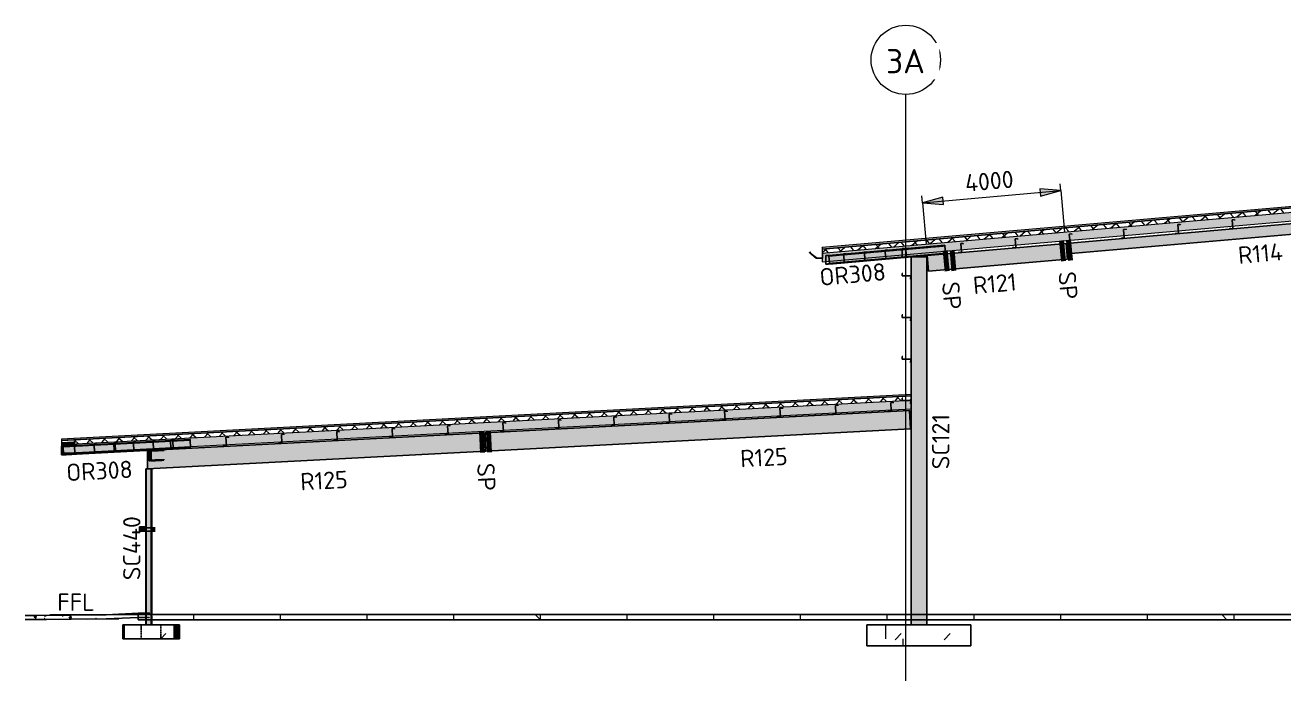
# Model space of a CAD drawing. Header units: millimetres. Extents: x 632 to 645312, y -3890 to 22200.
# Drawn here: x 168451 to 204750, y 3287 to 22200 of the extents above; entities that cross this region are included whole.
import ezdxf

# ---------------------------------------------------------------- set-up
doc = ezdxf.new("R2010")
doc.units = ezdxf.units.MM
for name, pattern in [('Dash', [7, 5, -2]), ('Hidden Double', [7, 5, -2]), ('Hidden Half', [3, 2, -1])]:
    doc.linetypes.add(name, pattern=pattern)
for name, color, linetype, lineweight in [('A-010-D_DIM', 211, 'Continuous', 13), ('A-010-D_DIM-200', 211, 'Continuous', 13), ('A-010-M_LINE', 90, 'Continuous', 13), ('A-230-H-FLOOR', 190, 'Continuous', 13), ('A-230-M_FLOOR', 192, 'Continuous', 13), ('A-230-MH_FLOOR', 190, 'Hidden Double', 13), ('A-270-M_ROOF', 132, 'Continuous', 13), ('S-160-M_FOUND', 171, 'Continuous', 13), ('S-160-MH_FOUND', 171, 'Hidden Half', 13), ('S-280-A_COLUMN', 171, 'Continuous', 18), ('S-280-A_STRUCT_FRAME', 2, 'Continuous', 18), ('S-280-M_COLUMN', 52, 'Continuous', 13), ('S-280-M_STRUCT_FRAME', 12, 'Continuous', 13), ('S-280-MH_COLUMN', 52, 'Hidden Half', 13), ('Z-000-T_TEXT', 131, 'Continuous', 25), ('Z-030-M_GRID', 191, 'Continuous', 13), ('Z-033_T_GRIDREF', 31, 'Continuous', 13), ('Z-230-A_LEVEL', 51, 'Continuous', 13), ('Z-230_A_LEVEL', 51, 'Continuous', 18)]:
    doc.layers.add(name, color=color, linetype=linetype, lineweight=lineweight)
doc.styles.add('ISOCPEUR_1', font='isocpeur.ttf', dxfattribs={"height": 700})
doc.styles.add('ISOCPEUR_2', font='isocpeur.ttf', dxfattribs={"height": 500})
doc.dimstyles.new('2_5___Arrow___Transparent', dxfattribs={"dimscale": 304.8, "dimtxt": 497.990588, "dimasz": 1.968504, "dimexe": 0.656168, "dimexo": 1.049869, "dimgap": 0.164042, "dimtad": 1, "dimdec": 0, "dimzin": 0, "dimdsep": 46, "dimtxsty": 'ISOCPEUR_2', "dimsah": 1, "dimcen": 0.09, "dimadec": 0, "dimazin": 0, "dimtfac": 1, "dimtdec": 4, "dimtix": 1, "dimtmove": 0, "dimatfit": 3, "dimfxl": 1, "dimtvp": 1, "dimtolj": 1, "dimtzin": 0, "dimlwd": 18, "dimlwe": 18, "dimarcsym": 2})
pattern_1 = [(45, (210813.8, 0), (-1414.214, 0), [750, -3000]), (45, (211813.8, 1000), (-1414.214, 0), [750, -3000]), (45, (212813.8, -300), (-1414.214, 0), [250, -2000]), (90, (212813.83, 500), (-500, 500), [500, -2000]), (315, (212813.8, 1000), (0, 2828.43), [500, -3000]), (0, (211813.8, 1000), (2000, 2000), [300, -1000]), (0, (209313.8, 2000), (2000, 2000), [300, -2000])]

# ---------------------------------------------------------------- blocks, each defined once
blk = doc.blocks.new('Roofs 1 - Roofs 1-2640243-S6_501-SECTION A11')
at = {"layer": 'A-270-M_ROOF', "lineweight": 5, "transparency": 33554432}
for points in [[(4535719, 15482), (4535724, 15483), (4535532, 15633), (4535531, 15629)], [(4535900, 15482), (4535900, 15678), (4535895, 15678), (4535895, 15486)]]:
    blk.add_hatch(color=8, dxfattribs=at).paths.add_polyline_path(points)
h = blk.add_hatch(color=8, dxfattribs=at)
h.paths.add_polyline_path([(4535732, 15480), (4535902, 15480), (4535900, 15482), (4535732, 15482)])
h.paths.add_polyline_path([(4535724, 15483), (4535725, 15485), (4535532, 15633)])
at = {"layer": 'A-270-M_ROOF', "color": 53, "lineweight": 5}
for p, q in [((4535532, 15633), (4535527, 15632)), ((4535533, 15635), (4535528, 15634)), ((4535532, 15633), (4535724, 15483)), ((4535725, 15485), (4535533, 15635)), ((4535555, 15648), (4535535, 15645)), ((4535535, 15643), (4535557, 15646)), ((4535555, 15648), (4535550, 15648)), ((4535557, 15646), (4535552, 15646)), ((4535557, 15646), (4535555, 15648)), ((4535900, 15678), (4535895, 15678)), ((4535900, 15678), (4535897, 15678)), ((4535902, 15678), (4535900, 15678)), ((4535900, 15678), (4535900, 15482)), ((4535902, 15480), (4535902, 15678)), ((4535900, 15482), (4535732, 15482)), ((4535732, 15480), (4535902, 15480)), ((4535900, 15482), (4535895, 15482)), ((4535901, 15480), (4535897, 15480))]:
    blk.add_line(p, q, dxfattribs=at)
at = {"layer": 'A-270-M_ROOF', "color": 53, "lineweight": 5, "flags": 128}
for points in [[(4535535, 15645), (4535533, 15644), (4535532, 15643), (4535530, 15642), (4535530, 15640), (4535529, 15639), (4535529, 15637), (4535530, 15635), (4535531, 15634), (4535532, 15633)], [(4535533, 15635), (4535532, 15635), (4535532, 15636), (4535531, 15637), (4535531, 15639), (4535532, 15640), (4535532, 15641), (4535533, 15642), (4535534, 15642), (4535535, 15643)], [(4535724, 15483), (4535726, 15482), (4535729, 15481), (4535732, 15480)], [(4535732, 15482), (4535729, 15483), (4535727, 15483), (4535725, 15485)]]:
    blk.add_lwpolyline(points, dxfattribs=at)
blk = doc.blocks.new('25021-APA-ZZ-ZZ-M3-AR-000001_V3_rvt-3-S6_501-SECTION A11')
at = {"layer": 'A-270-M_ROOF', "transparency": 33554432}
for color, points in [(9, [(4535893, 15742), (4558305, 17703), (4578096, 15971), (4578096, 16011), (4558305, 17743), (4535893, 15782)]), (9, [(4513959, 10219), (4538455, 11503), (4538455, 11543), (4513959, 10259)]), (8, [(4513959, 10058), (4514012, 10061), (4514012, 10152), (4513959, 10152), (4513959, 10061)])]:
    blk.add_hatch(color=color, dxfattribs=at).paths.add_polyline_path(points)
at = {"layer": 'A-270-M_ROOF', "lineweight": 5}
h = blk.add_hatch(dxfattribs=at)
h.set_pattern_fill('FP_15', angle=-135, style=0, pattern_type=2)
h.set_pattern_definition([(40, (4555270.3, 1e-06), (-192.8363, 229.8133), []), (130, (4555270.3, 1e-06), (-229.8133, -192.8363), [])])
h.paths.add_polyline_path([(4535893, 15621), (4558305, 17582), (4578096, 15851), (4578096, 15971), (4558305, 17703), (4535893, 15742)])
at = {"layer": 'A-270-M_ROOF', "lineweight": 5, "transparency": 33554432}
for color, points in [(254, [(4535893, 15370), (4536099, 15388), (4536085, 15557), (4539427, 15849), (4539442, 15681), (4558305, 17331), (4578096, 15600), (4578096, 15851), (4558305, 17582), (4535893, 15621)]), (9, [(4535893, 15742), (4535893, 15782), (4535888, 15781), (4535888, 15742)]), (254, [(4535888, 15370), (4535893, 15370), (4535893, 15742), (4535888, 15741), (4535888, 15377)]), (254, [(4517677, 10044), (4538455, 11132), (4538455, 11383), (4513959, 10099), (4513959, 10058), (4514292, 10076), (4514390, 10077), (4517667, 10248), (4517667, 10233)]), (8, [(4513959, 10152), (4514012, 10152), (4514356, 10170), (4514303, 10170), (4514000, 10154)]), (8, [(4514012, 10061), (4514292, 10076), (4514357, 10077), (4514357, 10170), (4514012, 10152), (4514012, 10075)])]:
    blk.add_hatch(color=color, dxfattribs=at).paths.add_polyline_path(points)
at = {"layer": 'A-270-M_ROOF', "lineweight": 5}
h = blk.add_hatch(dxfattribs=at)
h.set_pattern_fill('FP_16', angle=225, style=0, pattern_type=2)
h.set_pattern_definition([(48, (4555270.3, 1e-06), (-222.9434, 200.7392), []), (138, (4555270.3, 1e-06), (-200.7392, -222.9434), [])])
h.paths.add_polyline_path([(4513959, 10099), (4538455, 11383), (4538455, 11503), (4513959, 10219)])
at = {"layer": 'A-270-M_ROOF', "color": 53, "lineweight": 5}
for p, q in [((4558305, 17743), (4535893, 15782)), ((4558305, 17703), (4535893, 15742)), ((4535893, 15742), (4558305, 17703)), ((4535893, 15621), (4558305, 17582)), ((4535893, 15370), (4558305, 17331)), ((4535888, 15781), (4535893, 15782)), ((4535888, 15741), (4535893, 15742)), ((4535893, 15742), (4535888, 15741)), ((4535893, 15782), (4535893, 15742)), ((4535893, 15742), (4535893, 15370)), ((4535893, 15370), (4535888, 15370)), ((4538467, 11544), (4513959, 10259)), ((4538467, 11504), (4513959, 10219)), ((4513959, 10219), (4538467, 11504)), ((4514012, 10102), (4538467, 11383)), ((4538467, 11504), (4538467, 11544)), ((4538467, 11133), (4538467, 11504)), ((4514012, 9852), (4538467, 11133)), ((4514303, 10277), (4513959, 10259)), ((4513959, 10259), (4513959, 10219)), ((4514303, 10237), (4513959, 10219)), ((4513959, 10219), (4514303, 10237)), ((4513959, 10219), (4513959, 9849)), ((4514303, 10170), (4513959, 10152)), ((4514356, 10170), (4514012, 10152)), ((4514012, 10152), (4513959, 10152)), ((4513959, 10152), (4513959, 9847)), ((4513959, 10099), (4514012, 10102)), ((4513959, 9849), (4514012, 9852)), ((4513959, 9849), (4514012, 9852)), ((4514012, 9850), (4513959, 9847)), ((4513959, 9847), (4514012, 9847)), ((4514012, 9847), (4514012, 10152)), ((4514012, 9852), (4514303, 9867)), ((4514012, 9847), (4514357, 9865)), ((4514303, 9865), (4514012, 9850))]:
    blk.add_line(p, q, dxfattribs=at)
blk.add_blockref('Roofs 1 - Roofs 1-2640243-S6_501-SECTION A11', (0, 0), dxfattribs=at)
blk = doc.blocks.new('NRP_Framing-Steel-SHS - WH437 - 125x125x5_0SHS-4144126-S6_501-SECTION A11')
at = {"layer": 'S-280-M_STRUCT_FRAME', "linetype": 'Dash', "lineweight": 25}
h = blk.add_hatch(color=256, dxfattribs=at)
h.paths.add_polyline_path([(4516341, 7600), (4516341, 7725), (4516209, 7725), (4516209, 7600)])
h.paths.add_polyline_path([(4516336, 7605), (4516215, 7605), (4516215, 7720), (4516336, 7720)])
for points in [[(4516215, 7720), (4516215, 7605), (4516244, 7605), (4516244, 7720)], [(4516341, 7600), (4516358, 7600), (4516358, 7725), (4516341, 7725)]]:
    blk.add_hatch(color=256, dxfattribs=at).paths.add_polyline_path(points)
at = {"layer": 'S-280-M_STRUCT_FRAME', "lineweight": 25}
for p, q in [((4516341, 7725), (4516209, 7725)), ((4516209, 7725), (4516209, 7600)), ((4516215, 7720), (4516336, 7720)), ((4516215, 7605), (4516215, 7720)), ((4516244, 7720), (4516244, 7605)), ((4516336, 7720), (4516336, 7605)), ((4516341, 7600), (4516341, 7725)), ((4516341, 7725), (4516358, 7725)), ((4516358, 7725), (4516358, 7600)), ((4516209, 7600), (4516341, 7600)), ((4516336, 7605), (4516215, 7605)), ((4516358, 7600), (4516341, 7600))]:
    blk.add_line(p, q, dxfattribs=at)
blk = doc.blocks.new('NRP_Framing-Steel-PFC - OR308 - 250PFC-4066803-S6_501-SECTION A11')
at = {"layer": 'S-280-M_STRUCT_FRAME', "linetype": 'Dash', "lineweight": 25}
for p, q in [((4536085, 15542), (4539428, 15834)), ((4536104, 15323), (4539448, 15615))]:
    blk.add_line(p, q, dxfattribs=at)
blk = doc.blocks.new('NRP_Framing-Steel-Purlin Z - P915 - EZ250-19-3998101-S6_501-SECTION A11')
at = {"layer": 'S-280-M_STRUCT_FRAME', "color": 92, "lineweight": 25}
for p, q in [((4537871, 11317), (4537942, 11321)), ((4537871, 11317), (4537942, 11321)), ((4537884, 11068), (4537871, 11317)), ((4537884, 11068), (4537871, 11317)), ((4537942, 11321), (4537943, 11300)), ((4537942, 11321), (4537943, 11300)), ((4537807, 11085), (4537808, 11064)), ((4537807, 11085), (4537808, 11064)), ((4537808, 11064), (4537884, 11068)), ((4537808, 11064), (4537884, 11068))]:
    blk.add_line(p, q, dxfattribs=at)
blk = doc.blocks.new('NRP_Framing-Steel-Purlin Z - P915 - EZ250-19-4000453-S6_501-SECTION A11')
at = {"layer": 'S-280-M_STRUCT_FRAME', "color": 92, "lineweight": 25}
for p, q in [((4536209, 11001), (4536210, 10980)), ((4536209, 11001), (4536210, 10980)), ((4536210, 10980), (4536286, 10984)), ((4536210, 10980), (4536286, 10984)), ((4536273, 11233), (4536344, 11237)), ((4536273, 11233), (4536344, 11237)), ((4536286, 10984), (4536273, 11233)), ((4536286, 10984), (4536273, 11233)), ((4536344, 11237), (4536345, 11216)), ((4536344, 11237), (4536345, 11216))]:
    blk.add_line(p, q, dxfattribs=at)
blk = doc.blocks.new('NRP_Framing-Steel-Purlin Z - P915 - EZ250-19-3998100-S6_501-SECTION A11')
at = {"layer": 'S-280-M_STRUCT_FRAME', "color": 92, "lineweight": 25}
for p, q in [((4531480, 10982), (4531550, 10986)), ((4531480, 10982), (4531550, 10986)), ((4531493, 10733), (4531480, 10982)), ((4531493, 10733), (4531480, 10982)), ((4531550, 10986), (4531552, 10965)), ((4531550, 10986), (4531552, 10965)), ((4531416, 10750), (4531417, 10729)), ((4531416, 10750), (4531417, 10729)), ((4531417, 10729), (4531493, 10733)), ((4531417, 10729), (4531493, 10733))]:
    blk.add_line(p, q, dxfattribs=at)
blk = doc.blocks.new('NRP_Framing-Steel-Purlin Z - P915 - EZ250-19-4002102-S6_501-SECTION A11')
at = {"layer": 'S-280-M_STRUCT_FRAME', "color": 92, "lineweight": 25}
for p, q in [((4517100, 10229), (4517171, 10232)), ((4517100, 10229), (4517171, 10232)), ((4517113, 9979), (4517100, 10229)), ((4517113, 9979), (4517100, 10229)), ((4517171, 10232), (4517172, 10211)), ((4517171, 10232), (4517172, 10211)), ((4517036, 9996), (4517037, 9975)), ((4517036, 9996), (4517037, 9975)), ((4517037, 9975), (4517113, 9979)), ((4517037, 9975), (4517113, 9979))]:
    blk.add_line(p, q, dxfattribs=at)
blk = doc.blocks.new('NRP_Framing-Steel-Purlin Z - P915 - EZ250-19-4002208-S6_501-SECTION A11')
at = {"layer": 'S-280-M_STRUCT_FRAME', "color": 92, "lineweight": 25}
for p, q in [((4515438, 9912), (4515439, 9891)), ((4515438, 9912), (4515439, 9891)), ((4515439, 9891), (4515515, 9895)), ((4515439, 9891), (4515515, 9895)), ((4515502, 10145), (4515573, 10149)), ((4515502, 10145), (4515573, 10149)), ((4515515, 9895), (4515502, 10145)), ((4515515, 9895), (4515502, 10145)), ((4515573, 10149), (4515574, 10128)), ((4515573, 10149), (4515574, 10128))]:
    blk.add_line(p, q, dxfattribs=at)
blk = doc.blocks.new('NRP_Framing-Steel-Purlin C - P946 - EC250-24-4066804-S6_501-SECTION A11')
at = {"layer": 'S-280-M_STRUCT_FRAME', "color": 1, "lineweight": 25}
for p, q in [((4535998, 15560), (4535998, 15310)), ((4535998, 15560), (4536071, 15560)), ((4535998, 15310), (4536071, 15310)), ((4536071, 15560), (4536071, 15536)), ((4536071, 15334), (4536071, 15310))]:
    blk.add_line(p, q, dxfattribs=at)
blk = doc.blocks.new('NRP_Framing-Steel-Purlin Z - G915 - EZ250-19-4131734-S6_501-SECTION A11')
at = {"layer": 'S-280-M_STRUCT_FRAME', "color": 92, "lineweight": 25}
for p, q in [((4538195, 15040), (4538216, 15040)), ((4538195, 14969), (4538195, 15040)), ((4538195, 15040), (4538216, 15040)), ((4538195, 14969), (4538195, 15040)), ((4538445, 14969), (4538195, 14969)), ((4538445, 14969), (4538195, 14969)), ((4538424, 14893), (4538445, 14893)), ((4538424, 14893), (4538445, 14893)), ((4538445, 14893), (4538445, 14969)), ((4538445, 14893), (4538445, 14969))]:
    blk.add_line(p, q, dxfattribs=at)
blk = doc.blocks.new('NRP_Foundation-Pad Footing Fibre _v2_ - PF1 - 3000 x 2400 x 600d-2371040-S6_501-SECTION A11')
at = {"layer": 'S-160-M_FOUND'}
h = blk.add_hatch(dxfattribs=at)
h.set_pattern_fill('FP_18', color=256, style=0, pattern_type=2)
h.set_pattern_definition([(45, (4555270.3, 0), (-1414.214, 0), [750, -3000]), (45, (4556270.3, 1000), (-1414.214, 0), [750, -3000]), (45, (4557270.3, -300), (-1414.214, 0), [250, -2000]), (90, (4557270.3, 500), (-500, 500), [500, -2000]), (315, (4557270.3, 1000), (0, 2828.43), [500, -3000]), (0, (4556270.3, 1000), (2000, 2000), [300, -1000]), (0, (4553770.3, 2000), (2000, 2000), [300, -2000])])
h.paths.add_polyline_path([(4540182, 4300), (4540182, 4900), (4537182, 4900), (4537182, 4300)])
at = {"layer": 'S-160-M_FOUND', "lineweight": 25}
for p, q in [((4540182, 4900), (4537182, 4900)), ((4537182, 4900), (4537182, 4300)), ((4540182, 4300), (4540182, 4900)), ((4537182, 4300), (4540182, 4300))]:
    blk.add_line(p, q, dxfattribs=at)
blk = doc.blocks.new('NRP_Framing-Steel-PFC - OR308 - 250PFC-3898688-S6_501-SECTION A11')
at = {"layer": 'S-280-M_STRUCT_FRAME', "linetype": 'Dash', "lineweight": 25}
h = blk.add_hatch(color=256, dxfattribs=at)
h.paths.add_polyline_path([(4514013, 9807), (4517680, 9999), (4517679, 10014), (4514012, 9821)])
h.paths.add_polyline_path([(4514000, 10041), (4517667, 10233), (4517667, 10248), (4514000, 10056)])
blk.add_hatch(color=256, dxfattribs=at).paths.add_polyline_path([(4514050, 9823), (4517679, 10014), (4517667, 10233), (4514000, 10041), (4514012, 9824), (4514050, 9824)])
for p, q in [((4514000, 10041), (4517667, 10233)), ((4514012, 9821), (4517679, 10014)), ((4514012, 9821), (4514012, 9823)), ((4514044, 10058), (4514043, 10058))]:
    blk.add_line(p, q, dxfattribs=at)
at = {"layer": 'S-280-M_STRUCT_FRAME', "lineweight": 25}
for p, q in [((4517667, 10248), (4514044, 10058)), ((4517667, 10233), (4517667, 10248)), ((4517667, 10233), (4517679, 10014)), ((4514043, 10058), (4514000, 10056)), ((4514000, 10056), (4514000, 10041)), ((4514012, 9823), (4514000, 10041)), ((4514012, 9821), (4514013, 9807)), ((4514013, 9807), (4517680, 9999)), ((4517680, 9999), (4517679, 10014))]:
    blk.add_line(p, q, dxfattribs=at)
blk = doc.blocks.new('NRP_Framing-Steel-PFC - B309 - 300PFC-V29-S6_501-SECTION A11')
at = {"layer": 'S-280-M_STRUCT_FRAME', "linetype": 'Dash', "lineweight": 25}
for p, q in [((4516532, 9935), (4516534, 9635)), ((4516617, 9935), (4516532, 9935)), ((4516826, 9950), (4516533, 9935)), ((4516541, 9651), (4516540, 9919)), ((4516540, 9919), (4516617, 9919)), ((4516617, 9935), (4516921, 9951)), ((4516617, 9919), (4516617, 9935)), ((4516617, 9919), (4516921, 9935)), ((4516534, 9635), (4516619, 9635)), ((4516619, 9651), (4516541, 9651)), ((4516542, 9651), (4516834, 9666)), ((4516619, 9651), (4516921, 9667)), ((4516619, 9635), (4516619, 9651)), ((4516619, 9635), (4516921, 9651))]:
    blk.add_line(p, q, dxfattribs=at)
blk = doc.blocks.new('NRP_Framing-Steel-PFC - B309 - 300PFC-3900281-S6_501-SECTION A11')
at = {"layer": 'S-280-M_STRUCT_FRAME', "linetype": 'Dash', "lineweight": 25}
blk.add_hatch(color=256, dxfattribs=at).paths.add_polyline_path([(4516482, 9632), (4516517, 9632), (4516516, 9648), (4516490, 9648), (4516490, 9916), (4516502, 9916), (4516501, 9932), (4516482, 9932), (4516482, 9676)])
at = {"layer": 'S-280-M_STRUCT_FRAME', "lineweight": 25}
for p, q in [((4516501, 9932), (4516482, 9932)), ((4516482, 9932), (4516482, 9632)), ((4516490, 9648), (4516490, 9916)), ((4516490, 9916), (4516502, 9916)), ((4516502, 9916), (4516501, 9932)), ((4516482, 9632), (4516517, 9632)), ((4516516, 9648), (4516490, 9648)), ((4516517, 9632), (4516516, 9648))]:
    blk.add_line(p, q, dxfattribs=at)
at = {"layer": 'S-280-M_STRUCT_FRAME', "linetype": 'Dash', "lineweight": 25}
for p, q in [((4516484, 9932), (4516492, 9932)), ((4516491, 9916), (4516493, 9648)), ((4516491, 9648), (4516493, 9648)), ((4516493, 9648), (4516507, 9648))]:
    blk.add_line(p, q, dxfattribs=at)
blk = doc.blocks.new('NRP_Framing-Steel-SHS - WH433 - 100x100x5_0SHS-4144460-S6_501-SECTION A11')
at = {"layer": 'S-280-M_STRUCT_FRAME', "linetype": 'Dash', "lineweight": 25}
for points in [[(4516249, 7605), (4516249, 7695), (4516334, 7695), (4516336, 7700), (4516244, 7700), (4516244, 7605)], [(4516334, 7605), (4516334, 7695), (4516249, 7695), (4516249, 7605)]]:
    blk.add_hatch(color=256, dxfattribs=at).paths.add_polyline_path(points)
h = blk.add_hatch(color=256, dxfattribs=at)
h.paths.add_polyline_path([(4516358, 7600), (4516389, 7600), (4516389, 7700), (4516358, 7700), (4516358, 7606)])
h.paths.add_polyline_path([(4516560, 7600), (4516659, 7600), (4516659, 7700), (4516560, 7699), (4516560, 7668)])
at = {"layer": 'S-280-M_STRUCT_FRAME', "lineweight": 25}
for p, q in [((4516336, 7700), (4516244, 7700)), ((4516249, 7695), (4516334, 7695)), ((4516249, 7605), (4516249, 7695)), ((4516334, 7695), (4516334, 7605)), ((4516358, 7700), (4516389, 7700)), ((4516560, 7700), (4516659, 7700)), ((4516389, 7600), (4516358, 7600)), ((4516659, 7600), (4516560, 7600))]:
    blk.add_line(p, q, dxfattribs=at)
at = {"layer": 'S-280-M_STRUCT_FRAME', "linetype": 'Dash', "lineweight": 25}
for p, q in [((4516244, 7700), (4516244, 7700)), ((4516244, 7700), (4516244, 7600)), ((4516339, 7700), (4516336, 7700)), ((4516339, 7600), (4516339, 7700)), ((4516339, 7700), (4516358, 7700)), ((4516389, 7700), (4516560, 7700)), ((4516560, 7600), (4516389, 7600))]:
    blk.add_line(p, q, dxfattribs=at)
blk = doc.blocks.new('NRP_Framing-Steel-PFC - B308 - 250PFC-3999931-S6_501-SECTION A11')
at = {"layer": 'S-280-M_STRUCT_FRAME', "linetype": 'Dash', "lineweight": 25}
for points in [[(4513955, 10058), (4514050, 10059), (4514378, 10077), (4514292, 10076), (4513955, 10058)], [(4513956, 9808), (4514013, 9808), (4514012, 9821), (4514012, 9823), (4513964, 9823), (4513963, 10043), (4514000, 10043), (4514000, 10056), (4514000, 10058), (4513955, 10058)], [(4513964, 9823), (4514012, 9826), (4514000, 10043), (4513963, 10043)], [(4513964, 9823), (4514012, 9825), (4514012, 9826), (4514000, 9825)]]:
    blk.add_hatch(color=256, dxfattribs=at).paths.add_polyline_path(points)
h = blk.add_hatch(color=256, dxfattribs=at)
h.paths.add_polyline_path([(4514025, 9808), (4514043, 9808), (4514043, 9823), (4514024, 9823)])
h.paths.add_polyline_path([(4514013, 10043), (4514043, 10043), (4514043, 10058), (4514012, 10058)])
at = {"layer": 'S-280-M_STRUCT_FRAME', "lineweight": 25}
for p, q in [((4513955, 10058), (4513956, 9808)), ((4514012, 10058), (4513955, 10058)), ((4514292, 10076), (4513956, 10058)), ((4513956, 9808), (4514013, 9808)), ((4513964, 9823), (4513963, 10043)), ((4513963, 10043), (4514000, 10043)), ((4514024, 9823), (4513964, 9823)), ((4513965, 9823), (4514012, 9826)), ((4514012, 10058), (4514013, 10043)), ((4514043, 10058), (4514012, 10058)), ((4514013, 10043), (4514043, 10043)), ((4514024, 9823), (4514025, 9808)), ((4514043, 9823), (4514024, 9823)), ((4514025, 9808), (4514043, 9808)), ((4514043, 10058), (4514388, 10077)), ((4514043, 10043), (4514043, 10058)), ((4514043, 9823), (4514050, 9824)), ((4514043, 9808), (4514043, 9823))]:
    blk.add_line(p, q, dxfattribs=at)
at = {"layer": 'S-280-M_STRUCT_FRAME', "linetype": 'Dash', "lineweight": 25}
for p, q in [((4514000, 10043), (4514013, 10043)), ((4514012, 9826), (4514301, 9841)), ((4514013, 9808), (4514025, 9808)), ((4514043, 9808), (4514388, 9827)), ((4514050, 9824), (4514388, 9842)), ((4514062, 10044), (4514388, 10062))]:
    blk.add_line(p, q, dxfattribs=at)
blk = doc.blocks.new('NRP_Framing-Steel-Purlin C - P946 - EC250-24-4002138-S6_501-SECTION A11')
at = {"layer": 'S-280-M_STRUCT_FRAME', "color": 1, "lineweight": 25}
for p, q in [((4516030, 10173), (4516103, 10176)), ((4516030, 10173), (4516030, 10163)), ((4516103, 10176), (4516103, 10166))]:
    blk.add_line(p, q, dxfattribs=at)
at = {"layer": 'S-280-M_STRUCT_FRAME', "color": 1, "linetype": 'Dash', "lineweight": 25}
for p, q in [((4516103, 10166), (4516104, 10152)), ((4516030, 10163), (4516043, 9923)), ((4516043, 9923), (4516116, 9927)), ((4516115, 9951), (4516116, 9927))]:
    blk.add_line(p, q, dxfattribs=at)
blk = doc.blocks.new('NRP_Framing-Steel-Purlin C - P946 - EC250-24-4002139-S6_501-SECTION A11')
at = {"layer": 'S-280-M_STRUCT_FRAME', "color": 1, "lineweight": 25}
for p, q in [((4516597, 10202), (4516670, 10206)), ((4516597, 10202), (4516597, 10192)), ((4516598, 10177), (4516610, 9958)), ((4516670, 10206), (4516670, 10196)), ((4516682, 9980), (4516683, 9961))]:
    blk.add_line(p, q, dxfattribs=at)
at = {"layer": 'S-280-M_STRUCT_FRAME', "color": 1, "linetype": 'Dash', "lineweight": 25}
for p, q in [((4516597, 10192), (4516598, 10177)), ((4516670, 10196), (4516671, 10182)), ((4516610, 9958), (4516610, 9953)), ((4516610, 9953), (4516683, 9956)), ((4516683, 9961), (4516683, 9956))]:
    blk.add_line(p, q, dxfattribs=at)
blk = doc.blocks.new('NRP_Framing-Steel-Purlin C - P946 - EC250-24-4002140-S6_501-SECTION A11')
at = {"layer": 'S-280-M_STRUCT_FRAME', "color": 1, "lineweight": 25}
for p, q in [((4517164, 10232), (4517164, 10222)), ((4517165, 10207), (4517177, 9987)), ((4517171, 10232), (4517237, 10236)), ((4517237, 10236), (4517237, 10226)), ((4517249, 10010), (4517250, 9991))]:
    blk.add_line(p, q, dxfattribs=at)
at = {"layer": 'S-280-M_STRUCT_FRAME', "color": 1, "linetype": 'Dash', "lineweight": 25}
for p, q in [((4517164, 10222), (4517165, 10207)), ((4517237, 10226), (4517238, 10212)), ((4517177, 9987), (4517177, 9982)), ((4517177, 9982), (4517250, 9986)), ((4517250, 9991), (4517250, 9986))]:
    blk.add_line(p, q, dxfattribs=at)
blk = doc.blocks.new('NRP_Framing-Steel-Purlin C - P946 - EC250-24-4002141-S6_501-SECTION A11')
at = {"layer": 'S-280-M_STRUCT_FRAME', "color": 1, "lineweight": 25}
for p, q in [((4515463, 10143), (4515502, 10145)), ((4515463, 10143), (4515463, 10133)), ((4515536, 10147), (4515536, 10137))]:
    blk.add_line(p, q, dxfattribs=at)
at = {"layer": 'S-280-M_STRUCT_FRAME', "color": 1, "linetype": 'Dash', "lineweight": 25}
for p, q in [((4515463, 10133), (4515476, 9893)), ((4515515, 9895), (4515549, 9897)), ((4515536, 10137), (4515537, 10123)), ((4515547, 9921), (4515549, 9897))]:
    blk.add_line(p, q, dxfattribs=at)
blk = doc.blocks.new('NRP_Framing-Steel-Purlin C - P946 - EC250-24-4002142-S6_501-SECTION A11')
at = {"layer": 'S-280-M_STRUCT_FRAME', "color": 1, "lineweight": 25}
for p, q in [((4514896, 10113), (4514969, 10117)), ((4514896, 10113), (4514896, 10103)), ((4514969, 10117), (4514969, 10107))]:
    blk.add_line(p, q, dxfattribs=at)
at = {"layer": 'S-280-M_STRUCT_FRAME', "color": 1, "linetype": 'Dash', "lineweight": 25}
for p, q in [((4514896, 10103), (4514909, 9863)), ((4514909, 9863), (4514982, 9867)), ((4514969, 10107), (4514970, 10093)), ((4514980, 9891), (4514982, 9867))]:
    blk.add_line(p, q, dxfattribs=at)
blk = doc.blocks.new('NRP_Framing-Steel-Purlin C - P946 - EC250-24-4000827-S6_501-SECTION A11')
at = {"layer": 'S-280-M_STRUCT_FRAME', "color": 1, "lineweight": 25}
for p, q in [((4514329, 10083), (4514402, 10087)), ((4514329, 10083), (4514329, 10073)), ((4514402, 10087), (4514402, 10077))]:
    blk.add_line(p, q, dxfattribs=at)
at = {"layer": 'S-280-M_STRUCT_FRAME', "color": 1, "linetype": 'Dash', "lineweight": 25}
for p, q in [((4514329, 10073), (4514342, 9834)), ((4514342, 9834), (4514415, 9838)), ((4514402, 10077), (4514403, 10063)), ((4514413, 9862), (4514415, 9838))]:
    blk.add_line(p, q, dxfattribs=at)
blk = doc.blocks.new('NRP_Framing-Steel-Purlin Z - P915 - EZ250-19-V30-S6_501-SECTION A11')
at = {"layer": 'S-280-M_STRUCT_FRAME', "color": 92, "lineweight": 25}
blk.add_line((4549312, 16598), (4549312, 16598), dxfattribs=at)
at = {"layer": 'S-280-M_STRUCT_FRAME', "color": 92, "linetype": 'Dash', "lineweight": 25}
blk.add_line((4549312, 16598), (4549312, 16598), dxfattribs=at)
blk = doc.blocks.new('NRP_Framing-Steel-Purlin Z - P916 - EZ250-24-V32-S6_501-SECTION A11')
at = {"layer": 'S-280-M_STRUCT_FRAME', "color": 1, "lineweight": 25}
for p, q in [((4549301, 16723), (4549371, 16729)), ((4549301, 16723), (4549371, 16729)), ((4549322, 16474), (4549301, 16723)), ((4549322, 16474), (4549301, 16723)), ((4549371, 16729), (4549373, 16707)), ((4549371, 16729), (4549373, 16707)), ((4549245, 16489), (4549247, 16467)), ((4549245, 16489), (4549247, 16467)), ((4549247, 16467), (4549322, 16474)), ((4549247, 16467), (4549322, 16474)), ((4549312, 16599), (4549312, 16599))]:
    blk.add_line(p, q, dxfattribs=at)
at = {"layer": 'S-280-M_STRUCT_FRAME', "color": 1, "linetype": 'Dash', "lineweight": 25}
blk.add_line((4549312, 16599), (4549312, 16599), dxfattribs=at)
blk = doc.blocks.new('NRP_Framing-Steel-Purlin C - P946 - EC250-24-4066509-S6_501-SECTION A11')
at = {"layer": 'S-280-M_STRUCT_FRAME', "color": 1, "lineweight": 25}
for p, q in [((4538303, 15761), (4538376, 15767)), ((4538303, 15761), (4538304, 15751)), ((4538376, 15767), (4538377, 15757))]:
    blk.add_line(p, q, dxfattribs=at)
at = {"layer": 'S-280-M_STRUCT_FRAME', "color": 1, "linetype": 'Dash', "lineweight": 25}
for p, q in [((4538304, 15751), (4538325, 15512)), ((4538334, 15638), (4538334, 15638)), ((4538377, 15757), (4538378, 15743)), ((4538325, 15512), (4538397, 15518)), ((4538395, 15542), (4538397, 15518))]:
    blk.add_line(p, q, dxfattribs=at)
blk = doc.blocks.new('NRP_Framing-Steel-Purlin C - P946 - EC250-24-V38-S6_501-SECTION A11')
at = {"layer": 'S-280-M_STRUCT_FRAME', "color": 1, "lineweight": 25}
for p, q in [((4537705, 15709), (4537778, 15715)), ((4537705, 15709), (4537706, 15699)), ((4537778, 15715), (4537779, 15705))]:
    blk.add_line(p, q, dxfattribs=at)
at = {"layer": 'S-280-M_STRUCT_FRAME', "color": 1, "linetype": 'Dash', "lineweight": 25}
for p, q in [((4537706, 15699), (4537727, 15460)), ((4537779, 15705), (4537780, 15691)), ((4537727, 15460), (4537800, 15466)), ((4537736, 15586), (4537736, 15586)), ((4537798, 15490), (4537800, 15466))]:
    blk.add_line(p, q, dxfattribs=at)
blk = doc.blocks.new('NRP_Framing-Steel-Purlin C - G946 - EC250-24-4082622-S6_501-SECTION A11')
at = {"layer": 'S-280-M_STRUCT_FRAME', "color": 1, "lineweight": 25}
for p, q in [((4538195, 15756), (4538195, 15741)), ((4538195, 15756), (4538268, 15756)), ((4538195, 15726), (4538195, 15506)), ((4538268, 15756), (4538268, 15748)), ((4538195, 15506), (4538202, 15506)), ((4538268, 15530), (4538268, 15512))]:
    blk.add_line(p, q, dxfattribs=at)
at = {"layer": 'S-280-M_STRUCT_FRAME', "color": 1, "linetype": 'Dash', "lineweight": 25}
for p, q in [((4538195, 15741), (4538195, 15726)), ((4538268, 15748), (4538268, 15732)), ((4538204, 15506), (4538268, 15506)), ((4538268, 15512), (4538268, 15506))]:
    blk.add_line(p, q, dxfattribs=at)
blk = doc.blocks.new('Grid - NRP_Grid-Head-320187-S6_501-SECTION A11')
at = {"layer": 'Z-033_T_GRIDREF'}
blk.add_circle((4578305, 21200), 1000, dxfattribs=at)
blk = doc.blocks.new('DIMBLOCK10-S6_501-SECTION A11')
at = {"layer": 'A-010-D_DIM-200', "lineweight": 18}
for points in [[(198317, 17428), (197710, 17481), (197728, 17270)], [(194332, 17079), (194939, 17026), (194920, 17237)]]:
    blk.add_hatch(color=256, dxfattribs=at).paths.add_polyline_path(points)
for p, q in [((194332, 17079), (198317, 17428)), ((198317, 17428), (197710, 17481)), ((197710, 17481), (197728, 17270)), ((197728, 17270), (198317, 17428)), ((198317, 17428), (198299, 17627)), ((198317, 17428), (198421, 16231)), ((194332, 17079), (194314, 17278)), ((194920, 17237), (194332, 17079)), ((194332, 17079), (194939, 17026)), ((194332, 17079), (194437, 15883)), ((194939, 17026), (194920, 17237))]:
    blk.add_line(p, q, dxfattribs=at)
at = {"layer": 'A-010-D_DIM-200', "color": 0, "lineweight": 18, "insert": (195533, 17890), "char_height": 500, "width": 1758.29, "attachment_point": 1, "rotation": 5, "line_spacing_factor": 1.149209, "style": 'ISOCPEUR_2'}
blk.add_mtext('4000', dxfattribs=at)
blk = doc.blocks.new('NRP_Splice _v3_ - NRP_Splice-3209833-S6_501-SECTION A11')
at = {"layer": 'Z-000-T_TEXT', "lineweight": 70}
for p, q in [((4542798, 15990), (4542851, 15393)), ((4542798, 15990), (4542851, 15393)), ((4542998, 16008), (4543050, 15410)), ((4543050, 15410), (4542998, 16008))]:
    blk.add_line(p, q, dxfattribs=at)

msp = doc.modelspace()

# ---------------------------------------------------------------- hatches: boundary and pattern name
at = {"layer": 'A-230-H-FLOOR'}
h = msp.add_hatch(dxfattribs=at)
h.set_pattern_fill('FP_19', color=256, style=0, pattern_type=2)
h.set_pattern_definition([(50, (210813.83, 0), (728.7365, -63.756), [76.2, -838.2]), (355, (210813.8, 0), (-140.972, 764.228), [60.96, -670.56]), (100.451, (210874.56, -5.3), (587.77, 700.467), [64.76, -712.36]), (46.184, (210813.8, 203.2), (1084.316, -168.171), [114.3, -1257.3]), (96.636, (210904.2, 189.2), (949.61, 989.71), [97.14, -1068.54]), (351.184, (210813.8, 203.2), (949.62, 989.7), [91.44, -1005.84]), (21, (210915.43, 152.4), (606.458, -409.0606), [76.2, -838.2]), (326, (210915.4, 152.4), (247.208, 736.753), [60.96, -670.56]), (71.451, (210966, 118.3), (853.668, 327.685), [64.76, -712.36]), (37.5, (210813.83, 0), (12.3547, 338.2201), [6.706, -655.726, 6.706, -674.014, -673.1]), (37.5, (210813.83, 0), (12.3547, 338.2201), [-1343.152, 6.706, -666.394]), (7.5, (210813.83, 0), (267.279, 400.722), [6.706, -381.406, 6.706, -640.486, -256.54]), (7.5, (210813.83, 0), (267.279, 400.722), [-1035.304, 6.706, -249.834]), (327.5, (210587.27, 0), (542.3633, -22.9153), [6.706, -247.294, 6.706, -785.774, -1051.56]), (327.5, (210587.27, 0), (542.3633, -22.9153), [-1046.48, 6.706, -1044.854]), (317.5, (210485.67, 0), (592.517, 101.707), [6.706, -323.494, 6.706, -519.582, -746.76]), (317.5, (210485.67, 0), (592.517, 101.707), [-856.488, 6.706, -740.054])])
h.paths.add_polyline_path([(168764.3, 5051.9), (170786.7, 5075.3), (171706.2, 5115), (171706.2, 5235), (170786.7, 5195.3), (168719.3, 5172), (168451.4, 5171.9), (168451.4, 5052.3)])
at = {"layer": 'A-230-H-FLOOR', "lineweight": 5}
for points in [[(170786.7, 5075.3), (171149.2, 5076.1), (171706.2, 5100.1), (171706, 5115), (171149.2, 5091)], [(168764.3, 5051.9), (169063.6, 5052), (171149.2, 5076.1), (170786.3, 5075.3), (169031.2, 5055)]]:
    msp.add_hatch(color=256, dxfattribs=at).paths.add_polyline_path(points)
at = {"layer": 'A-230-H-FLOOR'}
h = msp.add_hatch(dxfattribs=at)
h.set_pattern_fill('FP_18', color=256, style=0, pattern_type=2)
h.set_pattern_definition(pattern_1)
h.paths.add_polyline_path([(218624.4, 5050), (233698.2, 5050), (233698.2, 5200), (171706.2, 5200), (171706.2, 5050), (201900, 5050)])
at = {"layer": 'A-230-M_FLOOR', "lineweight": 5}
msp.add_hatch(color=256, dxfattribs=at).paths.add_polyline_path([(171932.6, 5200), (171932.6, 5235), (171706.2, 5235), (171706.2, 5200)])
at = {"layer": 'S-160-M_FOUND'}
h = msp.add_hatch(dxfattribs=at)
h.set_pattern_fill('FP_18', color=256, style=0, pattern_type=2)
h.set_pattern_definition(pattern_1)
h.paths.add_polyline_path([(172632.5, 4500), (172752.2, 4500), (172752.2, 4900), (171271.5, 4900), (171271.5, 4500)])
at = {"layer": 'S-160-M_FOUND', "lineweight": 5}
msp.add_hatch(color=256, dxfattribs=at).paths.add_polyline_path([(172901.6, 4900), (172752.2, 4900), (172752.2, 4500), (172901.6, 4500)])
at = {"layer": 'S-280-M_COLUMN', "lineweight": 5}
msp.add_hatch(color=256, dxfattribs=at).paths.add_polyline_path([(194452, 15513.1), (193998.2, 15513.1), (193998.2, 4900), (194452, 4900)])
at = {"layer": 'S-280-M_COLUMN'}
h = msp.add_hatch(color=256, dxfattribs=at)
h.paths.add_polyline_path([(171937.9, 4900), (171937.9, 9399.7), (171932.6, 9399.7), (171932.6, 4900)])
h.paths.add_polyline_path([(172085.9, 4900), (172091.2, 4900), (172091.2, 9399.7), (172085.9, 9399.7), (172085.9, 6899.8)])
at = {"layer": 'S-280-M_COLUMN', "lineweight": 5}
h = msp.add_hatch(color=256, dxfattribs=at)
h.paths.add_polyline_path([(171966, 4900), (171966, 5050), (171937.9, 5050), (171937.9, 4900)])
h.paths.add_polyline_path([(171937.9, 5200), (171966, 5200), (171966, 9399.7), (171937.9, 9399.7), (171937.9, 6899.8)])
h = msp.add_hatch(color=256, dxfattribs=at)
h.paths.add_polyline_path([(171971.7, 4900), (171975.6, 4900), (171975.5, 5050), (171966, 5050), (171968.2, 4900)])
h.paths.add_polyline_path([(171966, 5200), (171975.6, 5200), (171975.6, 9399.7), (171966, 9399.7), (171966, 6899.8)])
h = msp.add_hatch(color=256, dxfattribs=at)
h.paths.add_polyline_path([(171975.6, 4900), (172085.9, 4900), (172085.9, 5050), (171975.6, 5050)])
h.paths.add_polyline_path([(172085.9, 5200), (172085.9, 9399.7), (171975.6, 9399.7), (171975.6, 5200)])
h = msp.add_hatch(color=256, dxfattribs=at)
h.paths.add_polyline_path([(172103.1, 4900), (172103.1, 5050), (172091.2, 5050), (172091.2, 4900)])
h.paths.add_polyline_path([(172091.2, 5200), (172103.1, 5200), (172103.1, 9399.7), (172091.2, 9399.7), (172091.2, 6899.8)])
h = msp.add_hatch(color=256, dxfattribs=at)
h.paths.add_polyline_path([(172103.1, 4900), (172103.6, 4900), (172103.1, 5050)])
h.paths.add_polyline_path([(172103.1, 5200), (172103.6, 5200), (172103.1, 6899.8)])
at = {"layer": 'S-280-M_STRUCT_FRAME', "lineweight": 5}
for points in [[(198496.9, 15601.6), (209889.4, 16598.3), (209862.9, 16901.1), (198470.4, 15904.4)], [(191648, 15322.6), (194991.2, 15615.1), (194970.7, 15834.1), (191628.8, 15541.7)], [(198509.5, 15452.3), (198469.9, 15904.4), (194461.2, 15553.6), (194500.8, 15101.6)], [(181741, 9911.3), (193985.2, 10553), (193957.3, 11085.3), (181713.1, 10443.6)], [(171979, 9399.7), (181739.9, 9911.3), (181712, 10443.5), (171979, 9933.5), (171979, 9675.8)]]:
    msp.add_hatch(color=256, dxfattribs=at).paths.add_polyline_path(points)
h = msp.add_hatch(color=256, dxfattribs=at)
h.paths.add_polyline_path([(191649.3, 15307.6), (194992.5, 15600.1), (194991.2, 15615.1), (191648, 15322.6)])
h.paths.add_polyline_path([(191628.8, 15541.7), (194972, 15834.2), (194970.7, 15849.2), (191627.5, 15556.7)])

# ---------------------------------------------------------------- linework, layer by layer
at = {"layer": 'A-010-M_LINE', "lineweight": 25}
for p, q in [((198450.1, 15902.6), (198449.2, 15912.6)), ((194465.3, 15554), (194464.4, 15564))]:
    msp.add_line(p, q, dxfattribs=at)
at = {"layer": 'A-230-M_FLOOR', "lineweight": 25}
for p, q in [((170786.7, 5195.3), (168764.3, 5171.9)), ((171706.2, 5235), (170786.7, 5195.3)), ((170786.7, 5075.3), (171706.2, 5115)), ((171706.2, 5050), (171706.2, 5235)), ((171932.6, 5235), (171706.2, 5235)), ((233698.2, 5200), (171706.2, 5200)), ((168451.4, 5052.3), (168764.3, 5051.9)), ((168764.3, 5051.9), (170786.6, 5075.3)), ((168764.3, 5051.9), (169063.8, 5052)), ((171149.4, 5076.1), (170786.7, 5075.3)), ((171706.2, 5050), (233698.2, 5050))]:
    msp.add_line(p, q, dxfattribs=at)
at = {"layer": 'A-230-MH_FLOOR', "lineweight": 25}
for p, q in [((168764.3, 5171.9), (168451.4, 5172.3)), ((171706.2, 5115), (172050.6, 5115)), ((172050.6, 5235), (171932.6, 5235))]:
    msp.add_line(p, q, dxfattribs=at)
at = {"layer": 'S-160-M_FOUND', "lineweight": 25}
for p, q in [((172752.2, 4900), (171271.5, 4900)), ((171271.5, 4900), (171271.5, 4500)), ((172752.2, 4500), (172752.2, 4900)), ((172752.2, 4900), (172901.6, 4900)), ((172901.6, 4500), (172901.6, 4900)), ((171271.5, 4500), (172752.2, 4500)), ((172901.6, 4500), (172752.2, 4500))]:
    msp.add_line(p, q, dxfattribs=at)
at = {"layer": 'S-160-MH_FOUND', "lineweight": 25}
for p, q in [((171794.9, 4500), (171794.9, 4900)), ((172362.2, 4900), (172362.2, 4500))]:
    msp.add_line(p, q, dxfattribs=at)
at = {"layer": 'S-280-M_COLUMN', "lineweight": 25}
for p, q in [((194452, 15513.1), (193998.2, 15513.1)), ((193998.2, 15513.1), (193998.2, 4900)), ((194452, 4900), (194452, 15513.1)), ((171937.9, 9399.7), (171932.6, 9399.7)), ((171932.6, 9399.7), (171932.6, 4900)), ((171937.9, 4900), (171937.9, 9399.7)), ((171966, 9399.7), (171937.9, 9399.7)), ((171975.6, 9399.7), (171966, 9399.7)), ((171978.9, 9399.7), (171975.6, 9399.7)), ((172085.9, 9399.7), (171979.9, 9399.7)), ((172091.2, 9399.7), (172085.9, 9399.7)), ((172085.9, 9399.7), (172085.9, 4900)), ((172091.2, 4900), (172091.2, 9399.7)), ((172103.1, 9399.7), (172091.2, 9399.7)), ((172103.1, 9399.7), (172103.8, 9399.7)), ((172103.8, 5200), (172103.8, 9399.7)), ((171932.6, 4900), (171937.9, 4900)), ((172085.9, 4900), (172091.2, 4900)), ((172103.8, 4900), (172103.8, 5050)), ((193998.2, 4900), (194452, 4900))]:
    msp.add_line(p, q, dxfattribs=at)
at = {"layer": 'S-280-M_STRUCT_FRAME', "lineweight": 25}
for p, q in [((209862.9, 16901.1), (198470.4, 15904.4)), ((198496.9, 15601.6), (209889.4, 16598.3)), ((194970.7, 15849.2), (191627.5, 15556.7)), ((198469.9, 15904.4), (194461.2, 15553.6)), ((194972, 15834.2), (194970.7, 15849.2)), ((194972, 15834.2), (194991.2, 15615.1)), ((194992.5, 15600.1), (194991.2, 15615.1)), ((198509.5, 15452.3), (198469.9, 15904.4)), ((198470.4, 15904.4), (198496.9, 15601.6)), ((191627.5, 15556.7), (191628.8, 15541.7)), ((191648, 15322.6), (191628.8, 15541.7)), ((191648, 15322.6), (191649.3, 15307.6)), ((191649.3, 15307.6), (194992.5, 15600.1)), ((194461.2, 15553.6), (194500.8, 15101.6)), ((194500.8, 15101.6), (198509.5, 15452.3)), ((193957.3, 11085.3), (181713.1, 10443.6)), ((193985.2, 10553), (193957.3, 11085.3)), ((181741, 9911.3), (193985.2, 10553)), ((181712, 10443.5), (171979, 9933.5)), ((181739.9, 9911.3), (181712, 10443.5)), ((181713.1, 10443.6), (181741, 9911.3)), ((171979, 9933.5), (171979, 9399.7)), ((171979, 9399.7), (181739.9, 9911.3))]:
    msp.add_line(p, q, dxfattribs=at)
at = {"layer": 'S-280-MH_COLUMN', "lineweight": 25}
msp.add_line((172103.8, 5050), (172103.8, 5200), dxfattribs=at)
at = {"layer": 'Z-030-M_GRID'}
msp.add_line((193848.2, 3286.9), (193848.2, 20200), dxfattribs=at)
at = {"layer": 'Z-230-A_LEVEL'}
msp.add_line((169163, 5200), (240467.8, 5200), dxfattribs=at)

# ---------------------------------------------------------------- block references
at = {"color": 10, "lineweight": 5}
msp.add_blockref('25021-APA-ZZ-ZZ-M3-AR-000001_V3_rvt-3-S6_501-SECTION A11', (-4344456.5, 0), dxfattribs=at)
at = {"layer": 'S-160-MH_FOUND', "lineweight": 25}
msp.add_blockref('NRP_Foundation-Pad Footing Fibre _v2_ - PF1 - 3000 x 2400 x 600d-2371040-S6_501-SECTION A11', (-4344456.5, 0), dxfattribs=at)
at = {"layer": 'S-280-M_STRUCT_FRAME', "color": 1, "linetype": 'Dash', "lineweight": 25}
for name, p in [('NRP_Framing-Steel-Purlin Z - P916 - EZ250-24-V32-S6_501-SECTION A11', (-4347607.2, -275.7)), ('NRP_Framing-Steel-Purlin Z - P916 - EZ250-24-V32-S6_501-SECTION A11', (-4346041.8, -138.7)), ('NRP_Framing-Steel-Purlin Z - P916 - EZ250-24-V32-S6_501-SECTION A11', (-4352303.5, -686.5)), ('NRP_Framing-Steel-Purlin Z - P916 - EZ250-24-V32-S6_501-SECTION A11', (-4350738.1, -549.6)), ('NRP_Framing-Steel-Purlin Z - P916 - EZ250-24-V32-S6_501-SECTION A11', (-4349172.6, -412.6)), ('NRP_Framing-Steel-Purlin C - P946 - EC250-24-V38-S6_501-SECTION A11', (-4345651.9, -104.6)), ('NRP_Framing-Steel-Purlin C - P946 - EC250-24-V38-S6_501-SECTION A11', (-4345054.2, -52.3)), ('NRP_Framing-Steel-Purlin C - P946 - EC250-24-V38-S6_501-SECTION A11', (-4344456.5, 0)), ('NRP_Framing-Steel-Purlin C - G946 - EC250-24-4082622-S6_501-SECTION A11', (-4344456.5, 0)), ('NRP_Framing-Steel-Purlin C - P946 - EC250-24-4066509-S6_501-SECTION A11', (-4344456.5, 0)), ('NRP_Framing-Steel-Purlin Z - P916 - EZ250-24-V32-S6_501-SECTION A11', (-4353868.9, -823.5)), ('NRP_Framing-Steel-Purlin C - P946 - EC250-24-4002138-S6_501-SECTION A11', (-4344456.5, 0)), ('NRP_Framing-Steel-Purlin C - P946 - EC250-24-4002139-S6_501-SECTION A11', (-4344456.5, 0)), ('NRP_Framing-Steel-Purlin C - P946 - EC250-24-4002140-S6_501-SECTION A11', (-4344456.5, 0)), ('NRP_Framing-Steel-Purlin C - P946 - EC250-24-4000827-S6_501-SECTION A11', (-4344456.5, 0)), ('NRP_Framing-Steel-Purlin C - P946 - EC250-24-4002142-S6_501-SECTION A11', (-4344456.5, 0)), ('NRP_Framing-Steel-Purlin C - P946 - EC250-24-4002141-S6_501-SECTION A11', (-4344456.5, 0))]:
    msp.add_blockref(name, p, dxfattribs=at)
at = {"layer": 'S-280-M_STRUCT_FRAME', "color": 92, "linetype": 'Dash', "lineweight": 25}
for p in [(-4346041.8, -138.7), (-4350738.1, -549.6), (-4349172.6, -412.6), (-4347607.2, -275.7), (-4353868.9, -823.5), (-4352303.5, -686.5)]:
    msp.add_blockref('NRP_Framing-Steel-Purlin Z - P915 - EZ250-19-V30-S6_501-SECTION A11', p, dxfattribs=at)
at = {"layer": 'S-280-M_STRUCT_FRAME', "linetype": 'Dash', "lineweight": 25}
for name in ['NRP_Framing-Steel-PFC - OR308 - 250PFC-4066803-S6_501-SECTION A11', 'NRP_Framing-Steel-PFC - OR308 - 250PFC-3898688-S6_501-SECTION A11', 'NRP_Framing-Steel-PFC - B308 - 250PFC-3999931-S6_501-SECTION A11', 'NRP_Framing-Steel-PFC - B309 - 300PFC-3900281-S6_501-SECTION A11', 'NRP_Framing-Steel-PFC - B309 - 300PFC-V29-S6_501-SECTION A11', 'NRP_Framing-Steel-SHS - WH433 - 100x100x5_0SHS-4144460-S6_501-SECTION A11']:
    msp.add_blockref(name, (-4344456.5, 0), dxfattribs=at)
at = {"layer": 'S-280-M_STRUCT_FRAME', "color": 1, "lineweight": 25}
msp.add_blockref('NRP_Framing-Steel-Purlin C - P946 - EC250-24-4066804-S6_501-SECTION A11', (-4344456.5, 0), dxfattribs=at)
at = {"layer": 'S-280-M_STRUCT_FRAME', "color": 92, "lineweight": 25}
for name, p in [('NRP_Framing-Steel-Purlin Z - G915 - EZ250-19-4131734-S6_501-SECTION A11', (-4344456.5, 0)), ('NRP_Framing-Steel-Purlin Z - G915 - EZ250-19-4131734-S6_501-SECTION A11', (-4344456.5, -1200)), ('NRP_Framing-Steel-Purlin Z - G915 - EZ250-19-4131734-S6_501-SECTION A11', (-4344456.5, -2400)), ('NRP_Framing-Steel-Purlin Z - P915 - EZ250-19-3998101-S6_501-SECTION A11', (-4344456.5, 0)), ('NRP_Framing-Steel-Purlin Z - G915 - EZ250-19-4131734-S6_501-SECTION A11', (-4344456.5, -3600)), ('NRP_Framing-Steel-Purlin Z - P915 - EZ250-19-3998100-S6_501-SECTION A11', (-4346054.3, -83.7)), ('NRP_Framing-Steel-Purlin Z - P915 - EZ250-19-3998100-S6_501-SECTION A11', (-4344456.5, 0)), ('NRP_Framing-Steel-Purlin Z - P915 - EZ250-19-4000453-S6_501-SECTION A11', (-4347652.1, -167.5)), ('NRP_Framing-Steel-Purlin Z - P915 - EZ250-19-4000453-S6_501-SECTION A11', (-4346054.3, -83.7)), ('NRP_Framing-Steel-Purlin Z - P915 - EZ250-19-4000453-S6_501-SECTION A11', (-4344456.5, 0)), ('NRP_Framing-Steel-Purlin Z - P915 - EZ250-19-3998100-S6_501-SECTION A11', (-4352445.1, -418.7)), ('NRP_Framing-Steel-Purlin Z - P915 - EZ250-19-3998100-S6_501-SECTION A11', (-4350847.3, -334.9)), ('NRP_Framing-Steel-Purlin Z - P915 - EZ250-19-3998100-S6_501-SECTION A11', (-4349249.5, -251.2)), ('NRP_Framing-Steel-Purlin Z - P915 - EZ250-19-3998100-S6_501-SECTION A11', (-4347651.7, -167.5)), ('NRP_Framing-Steel-Purlin Z - P915 - EZ250-19-4002102-S6_501-SECTION A11', (-4344456.5, 0)), ('NRP_Framing-Steel-Purlin Z - P915 - EZ250-19-3998100-S6_501-SECTION A11', (-4357238.5, -669.9)), ('NRP_Framing-Steel-Purlin Z - P915 - EZ250-19-3998100-S6_501-SECTION A11', (-4355640.7, -586.1)), ('NRP_Framing-Steel-Purlin Z - P915 - EZ250-19-3998100-S6_501-SECTION A11', (-4354042.9, -502.4)), ('NRP_Framing-Steel-Purlin Z - P915 - EZ250-19-4002208-S6_501-SECTION A11', (-4344456.5, 0))]:
    msp.add_blockref(name, p, dxfattribs=at)
at = {"layer": 'S-280-M_STRUCT_FRAME', "lineweight": 25}
msp.add_blockref('NRP_Framing-Steel-SHS - WH437 - 125x125x5_0SHS-4144126-S6_501-SECTION A11', (-4344456.5, 0), dxfattribs=at)
at = {"layer": 'Z-000-T_TEXT', "lineweight": 70}
for p in [(-4344456.5, 0), (-4347813.8, -293.7)]:
    msp.add_blockref('NRP_Splice _v3_ - NRP_Splice-3209833-S6_501-SECTION A11', p, dxfattribs=at)
at = {"layer": 'Z-000-T_TEXT', "lineweight": 70, "rotation": 357.9999388524371}
msp.add_blockref('NRP_Splice _v3_ - NRP_Splice-3209833-S6_501-SECTION A11', (-4358977.5, 153037.5), dxfattribs=at)
at = {"layer": 'Z-033_T_GRIDREF'}
msp.add_blockref('Grid - NRP_Grid-Head-320187-S6_501-SECTION A11', (-4384456.5, 0), dxfattribs=at)

# ---------------------------------------------------------------- texts
at = {"layer": 'S-280-A_COLUMN', "lineweight": 13, "char_height": 500, "attachment_point": 1, "rotation": 90, "style": 'ISOCPEUR_2'}
for s, insert, width in [('SC121', (194605.5, 9388.7), 1956.117), ('SC440', (171276.6, 6188), 2308.86)]:
    msp.add_mtext(s, dxfattribs=dict(at, insert=insert, width=width))
at = {"layer": 'S-280-A_STRUCT_FRAME', "lineweight": 13, "char_height": 500, "attachment_point": 1, "style": 'ISOCPEUR_2'}
for s, insert, width, rotation in [('R114', (203409.2, 15807.1), 1571.307, 5), ('OR308', (191339.1, 15176.7), 2260.759, 5), ('R121', (195765.4, 14938.3), 1523.206, 5), ('R125', (189059.5, 9943.5), 1651.476, 2.99994), ('OR308', (169623.8, 9543.5), 2260.759, 2.99994), ('R125', (176372.5, 9278.7), 1651.476, 2.99994)]:
    msp.add_mtext(s, dxfattribs=dict(at, insert=insert, width=width, rotation=rotation))
at = {"layer": 'Z-000-T_TEXT', "char_height": 500, "width": 962.025, "attachment_point": 1, "style": 'ISOCPEUR_2'}
for insert, rotation in [((198741.5, 15114.8), 275), ((195384.1, 14821), 275), ((181980.2, 9582.8), 272.99994)]:
    msp.add_mtext('SP', dxfattribs=dict(at, insert=insert, rotation=rotation))
at = {"layer": 'Z-230_A_LEVEL', "lineweight": 13, "insert": (169377.7, 5805.7), "char_height": 500, "width": 1298.734, "attachment_point": 1, "style": 'ISOCPEUR_2'}
msp.add_mtext('FFL', dxfattribs=at)

# ---------------------------------------------------------------- dimensions: what is measured, and where the dimension line sits
at = {"layer": 'A-010-D_DIM', "lineweight": 18}
dim = msp.add_linear_dim(base=(198316.6, 17427.7), p1=(194464.4, 15564), p2=(198449.2, 15912.6), angle=5, dimstyle='2_5___Arrow___Transparent', override={"dimpost": '<>', "dimfxl": 4000}, dxfattribs=at)
dim.commit()
dim.dimension.update_dxf_attribs({"geometry": 'DIMBLOCK10-S6_501-SECTION A11', "text_midpoint": (196298.1, 17552.2)})

# ---------------------------------------------------------------- next in the draw order: texts
at = {"layer": 'Z-033_T_GRIDREF', "insert": (193278.9, 21512.1), "char_height": 700, "width": 1362.869, "attachment_point": 1, "style": 'ISOCPEUR_1', "bg_fill": 3, "box_fill_scale": 1.25, "bg_fill_color": 256, "bg_fill_true_color": 13158600, "bg_fill_transparency": 0}
msp.add_mtext('3A', dxfattribs=at)

doc.saveas('drawing.dxf')
